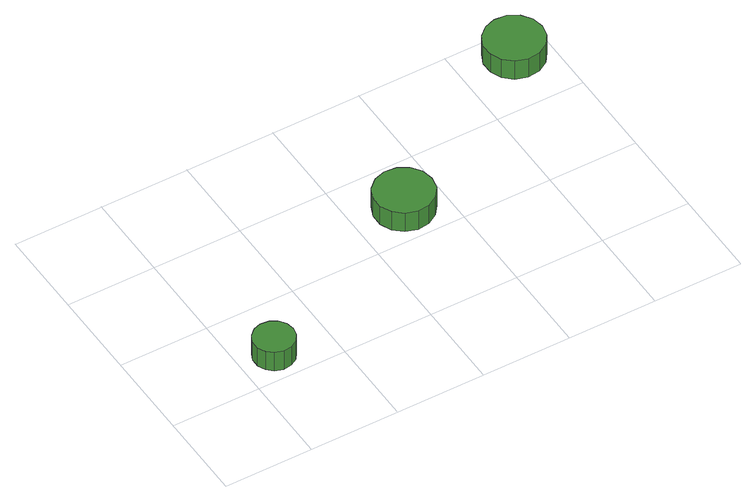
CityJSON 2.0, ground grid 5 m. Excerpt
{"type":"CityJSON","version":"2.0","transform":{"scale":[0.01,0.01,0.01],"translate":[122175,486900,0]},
"CityObjects":{
"tree1":{"type":"SolitaryVegetationObject","attributes":{"function":"something"},"geometry":[{"type":"MultiSurface","lod":"1","boundaries":[[[0,1,2,3,4,5,6,7,8,9,10,11,12,13,14]],[[15,16,17,18,19,20,21,22,23,24,25,26,27,28,29]],[[0,29,28,1]],[[1,28,27,2]],[[2,27,26,3]],[[3,26,25,4]],[[4,25,24,5]],[[5,24,23,6]],[[6,23,22,7]],[[7,22,21,8]],[[8,21,20,9]],[[9,20,19,10]],[[10,19,18,11]],[[11,18,17,12]],[[12,17,16,13]],[[13,16,15,14]],[[14,15,29,0]]]}]},
"tree2":{"type":"SolitaryVegetationObject","attributes":{"function":"something"},"geometry":[{"type":"MultiSurface","lod":"1","boundaries":[[[30,31,32,33,34,35,36,37,38,39,40,41,42,43,44]],[[45,46,47,48,49,50,51,52,53,54,55,56,57,58,59]],[[30,59,58,31]],[[31,58,57,32]],[[32,57,56,33]],[[33,56,55,34]],[[34,55,54,35]],[[35,54,53,36]],[[36,53,52,37]],[[37,52,51,38]],[[38,51,50,39]],[[39,50,49,40]],[[40,49,48,41]],[[41,48,47,42]],[[42,47,46,43]],[[43,46,45,44]],[[44,45,59,30]]]}]},
"tree3":{"type":"SolitaryVegetationObject","attributes":{"function":"something"},"geometry":[{"type":"MultiSurface","lod":"1","boundaries":[[[60,61,62,63,64,65,66,67,68,69,70,71,72,73,74]],[[75,76,77,78,79,80,81,82,83,84,85,86,87,88,89]],[[60,89,88,61]],[[61,88,87,62]],[[62,87,86,63]],[[63,86,85,64]],[[64,85,84,65]],[[65,84,83,66]],[[66,83,82,67]],[[67,82,81,68]],[[68,81,80,69]],[[69,80,79,70]],[[70,79,78,71]],[[71,78,77,72]],[[72,77,76,73]],[[73,76,75,74]],[[74,75,89,60]]]}]}
},
"vertices":[
[301,165,187],[291,211,187],[264,249,187],[223,272,187],[176,277,187],[132,263,187],[97,231,187],[78,188,187],[78,141,187],[97,99,187],[132,67,187],[176,53,187],[223,58,187],[264,81,187],[291,119,187],[291,119,60],[264,81,60],[223,58,60],[176,53,60],[132,67,60],[97,99,60],[78,141,60],[78,188,60],[97,231,60],[132,263,60],[176,277,60],[223,272,60],[264,249,60],[291,211,60],[301,165,60],
[1438,703,192],[1424,770,192],[1384,825,192],[1325,859,192],[1258,866,192],[1193,845,192],[1142,799,192],[1114,737,192],[1114,669,192],[1142,607,192],[1193,561,192],[1258,540,192],[1325,547,192],[1384,581,192],[1424,636,192],[1424,636,65],[1384,581,65],[1325,547,65],[1258,540,65],[1193,561,65],[1142,607,65],[1114,669,65],[1114,737,65],[1142,799,65],[1193,845,65],[1258,866,65],[1325,859,65],[1384,825,65],[1424,770,65],[1438,703,65],
[2464,1330,194],[2450,1397,194],[2410,1452,194],[2351,1486,194],[2283,1493,194],[2219,1472,194],[2168,1427,194],[2140,1364,194],[2140,1296,194],[2168,1234,194],[2219,1188,194],[2283,1167,194],[2351,1175,194],[2410,1209,194],[2450,1264,194],[2450,1264,67],[2410,1209,67],[2351,1175,67],[2283,1167,67],[2219,1188,67],[2168,1234,67],[2140,1296,67],[2140,1364,67],[2168,1427,67],[2219,1472,67],[2283,1493,67],[2351,1486,67],[2410,1452,67],[2450,1397,67],[2464,1330,67]
]}
